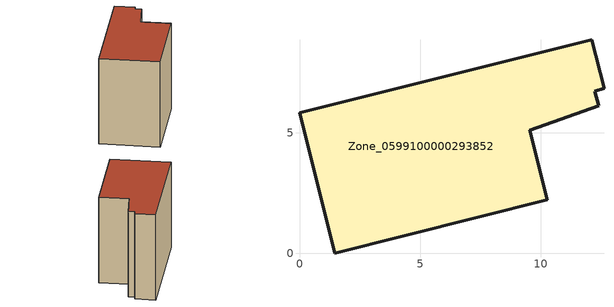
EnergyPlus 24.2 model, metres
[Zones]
Zone_0599100000293852
 floor ground (C_G): 12.24,6.71 12.39,6.12 9.54,5.1 10.27,2.22 1.46,0 0,5.82 12.11,8.86 12.61,6.85 z0
 wall outside (C_F): 1.46,0 10.27,2.22 9.54,5.1 12.39,6.12 12.24,6.71 12.61,6.85 12.11,8.86 0,5.82 1.46,0 z0:9.05
 roof outside (C_R): 12.61,6.85 12.11,8.86 0,5.82 1.46,0 10.27,2.22 9.54,5.1 12.39,6.12 12.24,6.71 z9.05
[BUILDING]
Pand.0599100000293852: North Axis=0; Terrain=City; Loads Convergence Tolerance Value=0.04; Temperature Convergence Tolerance Value=0.4; Solar Distribution=FullExterior; Maximum Number of Warmup Days=25; Minimum Number of Warmup Days=1
[Site:Location]
Rotterdam.The.Hague.AP_ZH_NLD Design_Conditions: Latitude=51.96; Longitude=4.45; Time Zone=1; Elevation=-4.5
[SITE:GROUNDTEMPERATURE:BUILDINGSURFACE]
18, 18, 18, 18, 18, 18, 18, 18, 18, 18, 18, 18
[MATERIAL] Thermal Absorptance=0.9; Solar Absorptance=0.7; Visible Absorptance=0.7
Name | Roughness | Thickness | Conductivity | Density | Specific Heat
G.TI.1992-2005 | MediumSmooth | 0.15 | 0.06 | 540 | 1210
F.TI.1992-2005 | Rough | 0.3 | 0.12 | 1920 | 840
R.TI.1992-2005 | MediumRough | 0.2 | 0.08 | 1500 | 1000
[CONSTRUCTION]
C_G: G.TI.1992-2005
C_F: F.TI.1992-2005
C_R: R.TI.1992-2005
[ZONE]
Zone_0599100000293852: Type=1; Multiplier=1; Ceiling Height=Autocalculate; Volume=Autocalculate; Floor Area=autocalculate; Part of Total Floor Area=Yes
[ZONEINFILTRATION:DESIGNFLOWRATE]
Infil_Zone_0599100000293852: Zone or ZoneList or Space or SpaceList=Zone_0599100000293852; Schedule=AlwaysOn; Design Flow Rate Calculation Method=Flow/Area; Flow Rate per Floor Area=0.0015; Constant Term Coefficient=1; Temperature Term Coefficient=0; Velocity Term Coefficient=0; Velocity Squared Term Coefficient=0
[HVACTEMPLATE:ZONE:IDEALLOADSAIRSYSTEM]
Zone_0599100000293852: Maximum Heating Supply Air Temperature=50; Minimum Cooling Supply Air Temperature=13; Maximum Heating Supply Air Humidity Ratio=0.0156; Minimum Cooling Supply Air Humidity Ratio=0.0077; Heating Limit=NoLimit; Cooling Limit=NoLimit; Dehumidification Control Type=ConstantSensibleHeatRatio; Cooling Sensible Heat Ratio=0.7; Dehumidification Setpoint=60; Humidification Control Type=None; Humidification Setpoint=30; Outdoor Air Method=None; Outdoor Air Flow Rate per Person=0.00944; Outdoor Air Flow Rate per Zone Floor Area=0; Outdoor Air Flow Rate per Zone=0; Demand Controlled Ventilation Type=None; Outdoor Air Economizer Type=NoEconomizer; Heat Recovery Type=None; Sensible Heat Recovery Effectiveness=0.7; Latent Heat Recovery Effectiveness=0.65
[ZONECONTROL:THERMOSTAT]
ThermostatControl_Zone_0599100000293852: Zone or ZoneList=Zone_0599100000293852; Control Type Schedule=DualSetpointControlType; Control 1=Thermostat_Zone_0599100000293852; Temperature Difference Between Cutout And Setpoint=0
[THERMOSTATSETPOINT:DUALSETPOINT]
Thermostat_Zone_0599100000293852: Heating Setpoint Temperature Schedule=HeatingSetpoint_Zone_0599100000293852; Cooling Setpoint Temperature Schedule=CoolingSetpoint_Zone_0599100000293852
[SCHEDULE:COMPACT]
HeatingSetpoint_Zone_0599100000293852: Through: 12/31, For: AllDays, Until: 24:00, 21
CoolingSetpoint_Zone_0599100000293852: Through: 12/31, For: AllDays, Until: 24:00, 24
DualSetpointControlType: Through: 12/31, For: AllDays, Until: 24:00, 4
AlwaysOn: Through: 12/31, For: AllDays, Until: 24:00, 1
